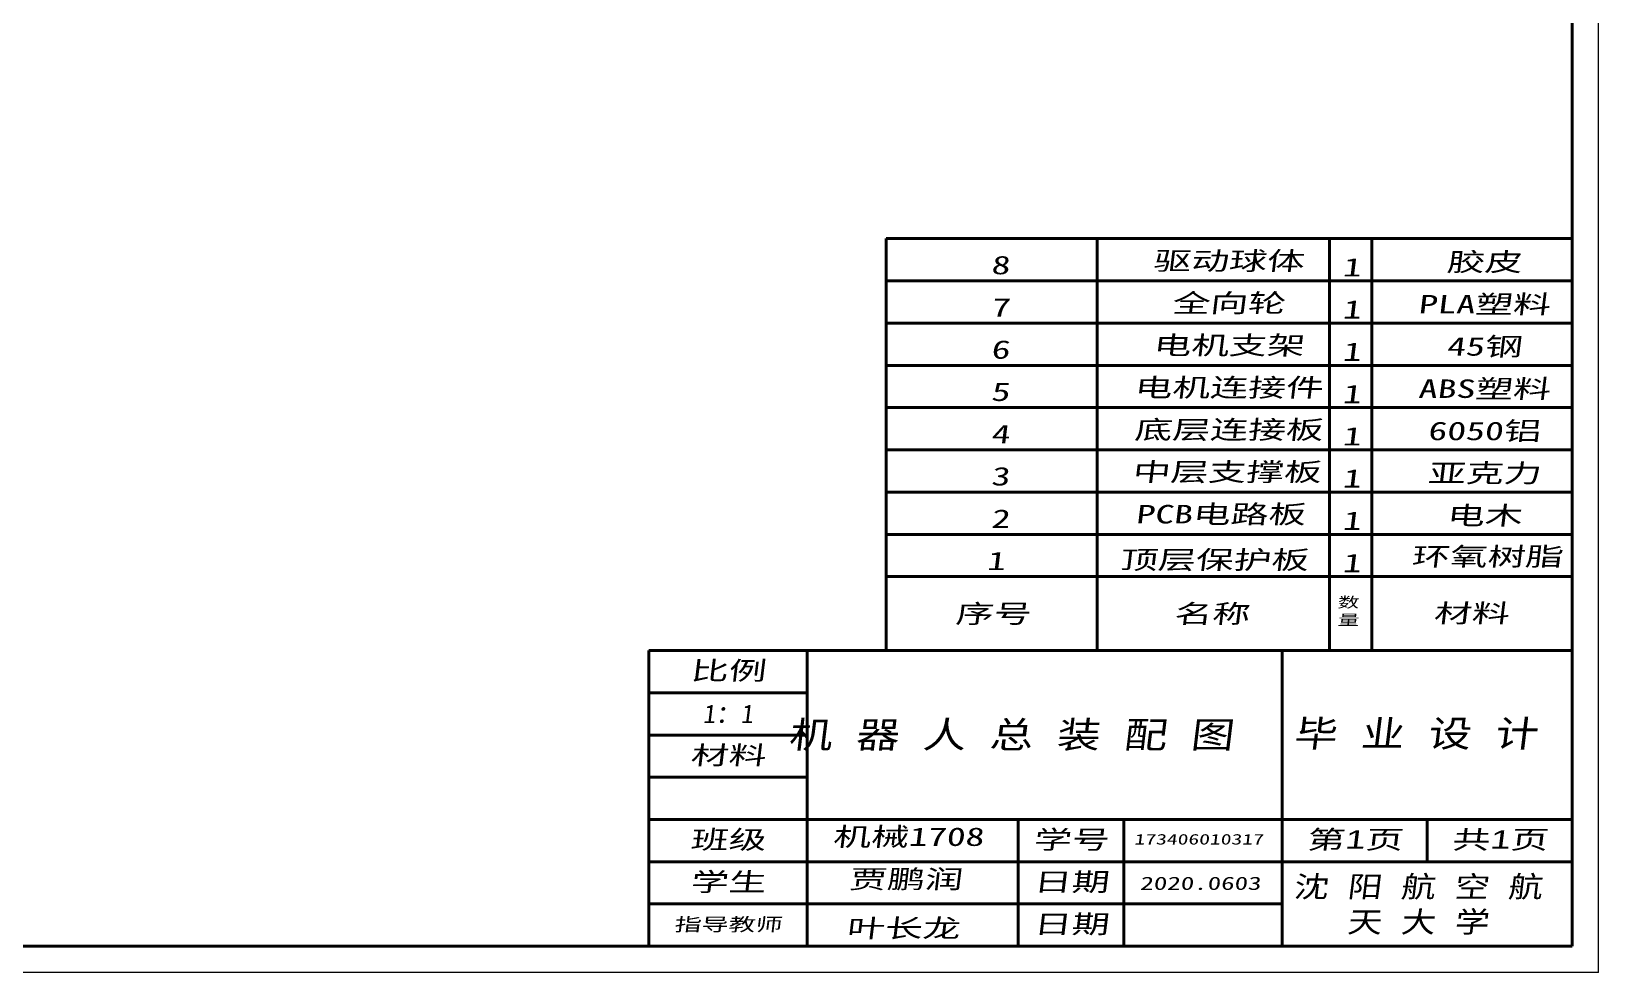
# Model space of a CAD drawing. Header units: millimetres. Extents: x 786 to 1380, y -734 to -314.
# Drawn here: x 1083 to 1380, y -733.8 to -555.5 of the extents above; entities that cross this region are included whole.
import ezdxf

# ---------------------------------------------------------------- set-up
doc = ezdxf.new("R2010")
doc.units = ezdxf.units.MM
for name, color, linetype, lineweight in [('文字层', 3, 'Continuous', 15), ('标注层', 4, 'Continuous', 15), ('轮廓实线层', 7, 'Continuous', 40)]:
    doc.layers.add(name, color=color, linetype=linetype, lineweight=lineweight)
doc.styles.add('尺寸', font='simfang.ttf', dxfattribs={"oblique": 7, "height": 4})

msp = doc.modelspace()

# ---------------------------------------------------------------- linework, layer by layer
at = {"layer": '标注层'}
for q in [(1379.9984, -313.7604), (785.9984, -733.7604)]:
    msp.add_line((1379.9984, -733.7604), q, dxfattribs=at)
at = {"layer": '轮廓实线层'}
for p, q in [((1374.9984, -318.7604), (1374.9984, -728.7604)), ((1244.9984, -658.7604), (1244.9984, -594.7604)), ((1244.9984, -594.7604), (1374.9984, -594.7604)), ((1284.9984, -658.7604), (1284.9984, -594.7604)), ((1328.9984, -658.7604), (1328.9984, -594.7604)), ((1336.9984, -658.7604), (1336.9984, -594.7604)), ((1374.9984, -594.7604), (1374.9984, -602.7604)), ((1374.9984, -602.7604), (1244.9984, -602.7604)), ((1244.9984, -602.7604), (1244.9984, -610.7604)), ((1244.9984, -610.7604), (1374.9984, -610.7604)), ((1374.9984, -610.7604), (1374.9984, -618.7604)), ((1374.9984, -618.7604), (1244.9984, -618.7604)), ((1244.9984, -618.7604), (1244.9984, -626.7604)), ((1244.9984, -626.7604), (1374.9984, -626.7604)), ((1374.9984, -626.7604), (1374.9984, -634.7604)), ((1374.9984, -634.7604), (1244.9984, -634.7604)), ((1244.9984, -634.7604), (1244.9984, -642.7604)), ((1244.9984, -642.7604), (1374.9984, -642.7604)), ((1374.9984, -642.7604), (1374.9984, -650.7604)), ((1374.9984, -650.7604), (1244.9984, -650.7604)), ((1284.9984, -658.7604), (1244.9984, -658.7604)), ((1244.9984, -658.7604), (1244.9984, -672.7604)), ((1328.9984, -658.7604), (1284.9984, -658.7604)), ((1284.9984, -658.7604), (1284.9984, -672.7604)), ((1336.9984, -658.7604), (1328.9984, -658.7604)), ((1328.9984, -658.7604), (1328.9984, -672.7604)), ((1336.9984, -672.7604), (1336.9984, -658.7604)), ((1336.9984, -658.7604), (1374.9984, -658.7604)), ((1374.9984, -672.7604), (1374.9984, -658.7604)), ((1199.9984, -704.7604), (1199.9984, -672.7604)), ((1199.9984, -672.7604), (1319.9984, -672.7604)), ((1229.9984, -728.7604), (1229.9984, -672.7604)), ((1319.9984, -728.7604), (1319.9984, -672.7604)), ((1319.9984, -672.7604), (1374.9984, -672.7604)), ((1374.9984, -672.7604), (1336.9984, -672.7604)), ((1374.9984, -728.7604), (1374.9984, -672.7604)), ((1199.9984, -680.7604), (1229.9984, -680.7604)), ((1229.9984, -688.7604), (1199.9984, -688.7604)), ((1199.9984, -696.7604), (1229.9984, -696.7604)), ((1374.9984, -704.7604), (1199.9984, -704.7604)), ((1199.9984, -728.7604), (1199.9984, -704.7604)), ((1269.9984, -728.7604), (1269.9984, -704.7604)), ((1289.9984, -728.7604), (1289.9984, -704.7604)), ((1347.4984, -712.7604), (1347.4984, -704.7604)), ((1374.9984, -712.7604), (1199.9984, -712.7604)), ((1199.9984, -720.7604), (1319.9984, -720.7604)), ((1374.9984, -728.7604), (810.9984, -728.7604)), ((1199.9984, -728.7604), (1374.9984, -728.7604))]:
    msp.add_line(p, q, dxfattribs=at)

# ---------------------------------------------------------------- texts
at = {"layer": '文字层', "style": '尺寸'}
for s, width, heights, insert, char_height, attachment_point in [('{\\fSimSun|b0|i0|c134|p2;\\W1.5;驱动球体}', 40.307957, [0], (1309.8285, -599.1444), 3.5, 5), ('{\\fSimSun|b0|i0|c134|p2;\\W1.5;胶皮}', 40.307957, [0], (1358.2877, -599.3654), 3.5, 5), ('{\\fSimSun|b0|i0|c134|p2;\\W1.5;8}', 30, [0], (1266.5905, -599.7878), 3.5, 5), ('{\\fSimSun|b0|i0|c134|p2;\\W1.5;1}', 30, [0], (1333.1843, -600.1779), 3.5, 5), ('{\\fSimSun|b0|i0|c134|p2;\\W1.5;全向轮}', 40.307957, [0], (1309.8285, -607.1444), 3.5, 5), ('{\\fSimSun|b0|i0|c134|p2;\\W1.5;PLA塑料}', 40.307957, [0], (1358.2877, -607.3654), 3.5, 5), ('{\\fSimSun|b0|i0|c134|p2;\\W1.5;7}', 30, [0], (1266.5905, -607.7878), 3.5, 5), ('{\\fSimSun|b0|i0|c134|p2;\\W1.5;1}', 30, [0], (1333.1843, -608.1779), 3.5, 5), ('{\\fSimSun|b0|i0|c134|p2;\\W1.5;6}', 30, [0], (1266.5905, -615.7878), 3.5, 5), ('{\\fSimSun|b0|i0|c134|p2;\\W1.5;电机支架}', 40.307957, [0], (1309.8285, -615.1444), 3.5, 5), ('{\\fSimSun|b0|i0|c134|p2;\\W1.5;1}', 30, [0], (1333.1843, -616.1779), 3.5, 5), ('{\\fSimSun|b0|i0|c134|p2;\\W1.5;45钢}', 40.307957, [0], (1358.2877, -615.3654), 3.5, 5), ('{\\fSimSun|b0|i0|c134|p2;\\W1.5;电机连接件}', 40.307957, [0], (1309.8285, -623.1444), 3.5, 5), ('{\\fSimSun|b0|i0|c134|p2;\\W1.5;5}', 30, [0], (1266.5905, -623.7878), 3.5, 5), ('{\\fSimSun|b0|i0|c134|p2;\\W1.5;1}', 30, [0], (1333.1843, -624.1779), 3.5, 5), ('{\\fSimSun|b0|i0|c134|p2;\\W1.5;ABS塑料}', 40.307957, [0], (1358.2877, -623.3654), 3.5, 5), ('{\\fSimSun|b0|i0|c134|p2;\\W1.5;底层连接板}', 40.307957, [0], (1309.8285, -631.1444), 3.5, 5), ('{\\fSimSun|b0|i0|c134|p2;\\W1.5;6050铝}', 40.307957, [0], (1358.2877, -631.3654), 3.5, 5), ('{\\fSimSun|b0|i0|c134|p2;\\W1.5;4}', 30, [0], (1266.5905, -631.7878), 3.5, 5), ('{\\fSimSun|b0|i0|c134|p2;\\W1.5;1}', 30, [0], (1333.1843, -632.1779), 3.5, 5), ('{\\fSimSun|b0|i0|c134|p2;\\W1.5;3}', 30, [0], (1266.5905, -639.7878), 3.5, 5), ('{\\fSimSun|b0|i0|c134|p2;\\W1.5;中层支撑板}', 40.307957, [0], (1309.4765, -639.1346), 3.5, 5), ('{\\fSimSun|b0|i0|c134|p2;\\W1.5;1}', 30, [0], (1333.1843, -640.1779), 3.5, 5), ('{\\fSimSun|b0|i0|c134|p2;\\W1.5;亚克力}', 40.307957, [0], (1358.2877, -639.3654), 3.5, 5), ('{\\fSimSun|b0|i0|c134|p2;\\W1.5;2}', 30, [0], (1266.5905, -647.7878), 3.5, 5), ('{\\fSimSun|b0|i0|c134|p2;\\W1.5;PCB电路板}', 40.307957, [0], (1308.3423, -647.1346), 3.5, 5), ('{\\fSimSun|b0|i0|c134|p2;\\W1.5;1}', 30, [0], (1333.1843, -648.1779), 3.5, 5), ('{\\fSimSun|b0|i0|c134|p2;\\W1.5;电木}', 40.307957, [0], (1358.2877, -647.3654), 3.5, 5), ('{\\fSimSun|b0|i0|c134|p2;\\W1.5;顶层保护板}', 40.307957, [0], (1307.0813, -655.7878), 3.5, 5), ('{\\fSimSun|b0|i0|c134|p2;\\W1.5;环氧树脂}', 40.307957, [0], (1358.8132, -655.1346), 3.5, 5), ('{\\fSimSun|b0|i0|c134|p2;\\W1.5;1}', 30, [0], (1265.7613, -655.7878), 3.5, 5), ('{\\fSimSun|b0|i0|c134|p2;\\W1.5;1}', 30, [0], (1333.1843, -656.1779), 3.5, 5), ('{\\fSimSun|b0|i0|c134|p2;\\W1.5;序号}', 30, [0], (1265.2015, -665.9804), 3.5, 5), ('{\\fSimSun|b0|i0|c134|p2;\\W1.5;名称}', 30, [0], (1306.6461, -665.9804), 3.5, 5), ('{\\fSimSun|b0|i0|c134|p2;\\W1.5;数量}', 7.5, [14.4471], (1332.5153, -665.3655), 2, 5), ('{\\fSimSun|b0|i0|c134|p2;\\W1.5;材料}', 30, [0], (1355.8429, -665.8783), 3.5, 5), ('{\\fSimSun|b0|i0|c134|p2;\\W1.5;比例}', 30, [0], (1214.9984, -676.7604), 3.5, 5), ('{\\fFangSong|b0|i0|c134|p49;\\W1;1：1}', 30, [0], (1214.9984, -684.7604), 3.5, 5), ('{\\W1.2;\\T1.55;机器人总装配图}', 87.493869, [0], (1315.2386, -688.9894), 5, 6), ('\\pxqc;{\\W1.2;\\T1.55;毕业设计}', 55, [0], (1374.9984, -688.7604), 5, 6), ('{\\fChangFangSong|b0|i0|c134|p49;\\W1.5;材料}', 30, [0], (1214.9984, -692.7604), 3.5, 5), ('{\\fSimSun|b0|i0|c134|p2;\\W1.5;班级}', 30, [0], (1214.9984, -708.7604), 3.5, 5), ('{\\W1.5;机械1708}', 38.753008, [1.4754], (1249.1314, -708.2085), 3.5, 5), ('{\\W1.5;学号}', 19.999978, [0], (1279.9984, -708.7604), 3.5, 5), ('{\\fChangFangSong|b0|i0|c134|p49;\\W1.5;第1页}', 27.500005, [0], (1333.7484, -708.7604), 3.5, 5), ('{\\W1.5;共\\fChangFangSong|b0|i0|c134|p49;1\\fSimSun|b0|i0|c134|p2;页}', 27.499995, [0], (1361.2484, -708.7604), 3.5, 5), ('{\\fSimSun|b0|i0|c134|p2;\\W1.5;173406010317}', 30, [0], (1304.1978, -708.5176), 2, 5), ('{\\fChangFangSong|b0|i0|c134|p49;\\W1.5;学生}', 30, [0], (1214.9984, -716.7604), 3.5, 5), ('{\\W1.5;贾鹏润}', 30, [0], (1248.6158, -716.2452), 3.5, 5), ('{\\fChangFangSong|b0|i0|c134|p49;\\W1.5;日期}', 19.999978, [0], (1279.9984, -716.7604), 3.5, 5), ('{\\fSimSun|b0|i0|c134|p2;\\W1.5;2020.0603}', 31.320081, [0], (1304.5072, -716.8634), 2.5, 5), ('\\pxqc;{\\W1.2;\\T1.55;沈阳航空航天大学}', 55, [0], (1374.9984, -721.021), 4, 6), ('{\\fSimSun|b0|i0|c134|p2;\\W1.5;指导教师}', 30, [0], (1214.9984, -724.7604), 2.5, 5), ('{\\W1.5;叶长龙}', 30, [0], (1248.1757, -725.5338), 3.5, 5), ('{\\fChangFangSong|b0|i0|c134|p49;\\W1.5;日期}', 19.999978, [0], (1279.9984, -724.7604), 3.5, 5)]:
    msp.add_mtext_dynamic_manual_height_columns(s, width=width, gutter_width=12.5, heights=heights, dxfattribs=dict(at, insert=insert, char_height=char_height, attachment_point=attachment_point))

doc.saveas('drawing.dxf')
